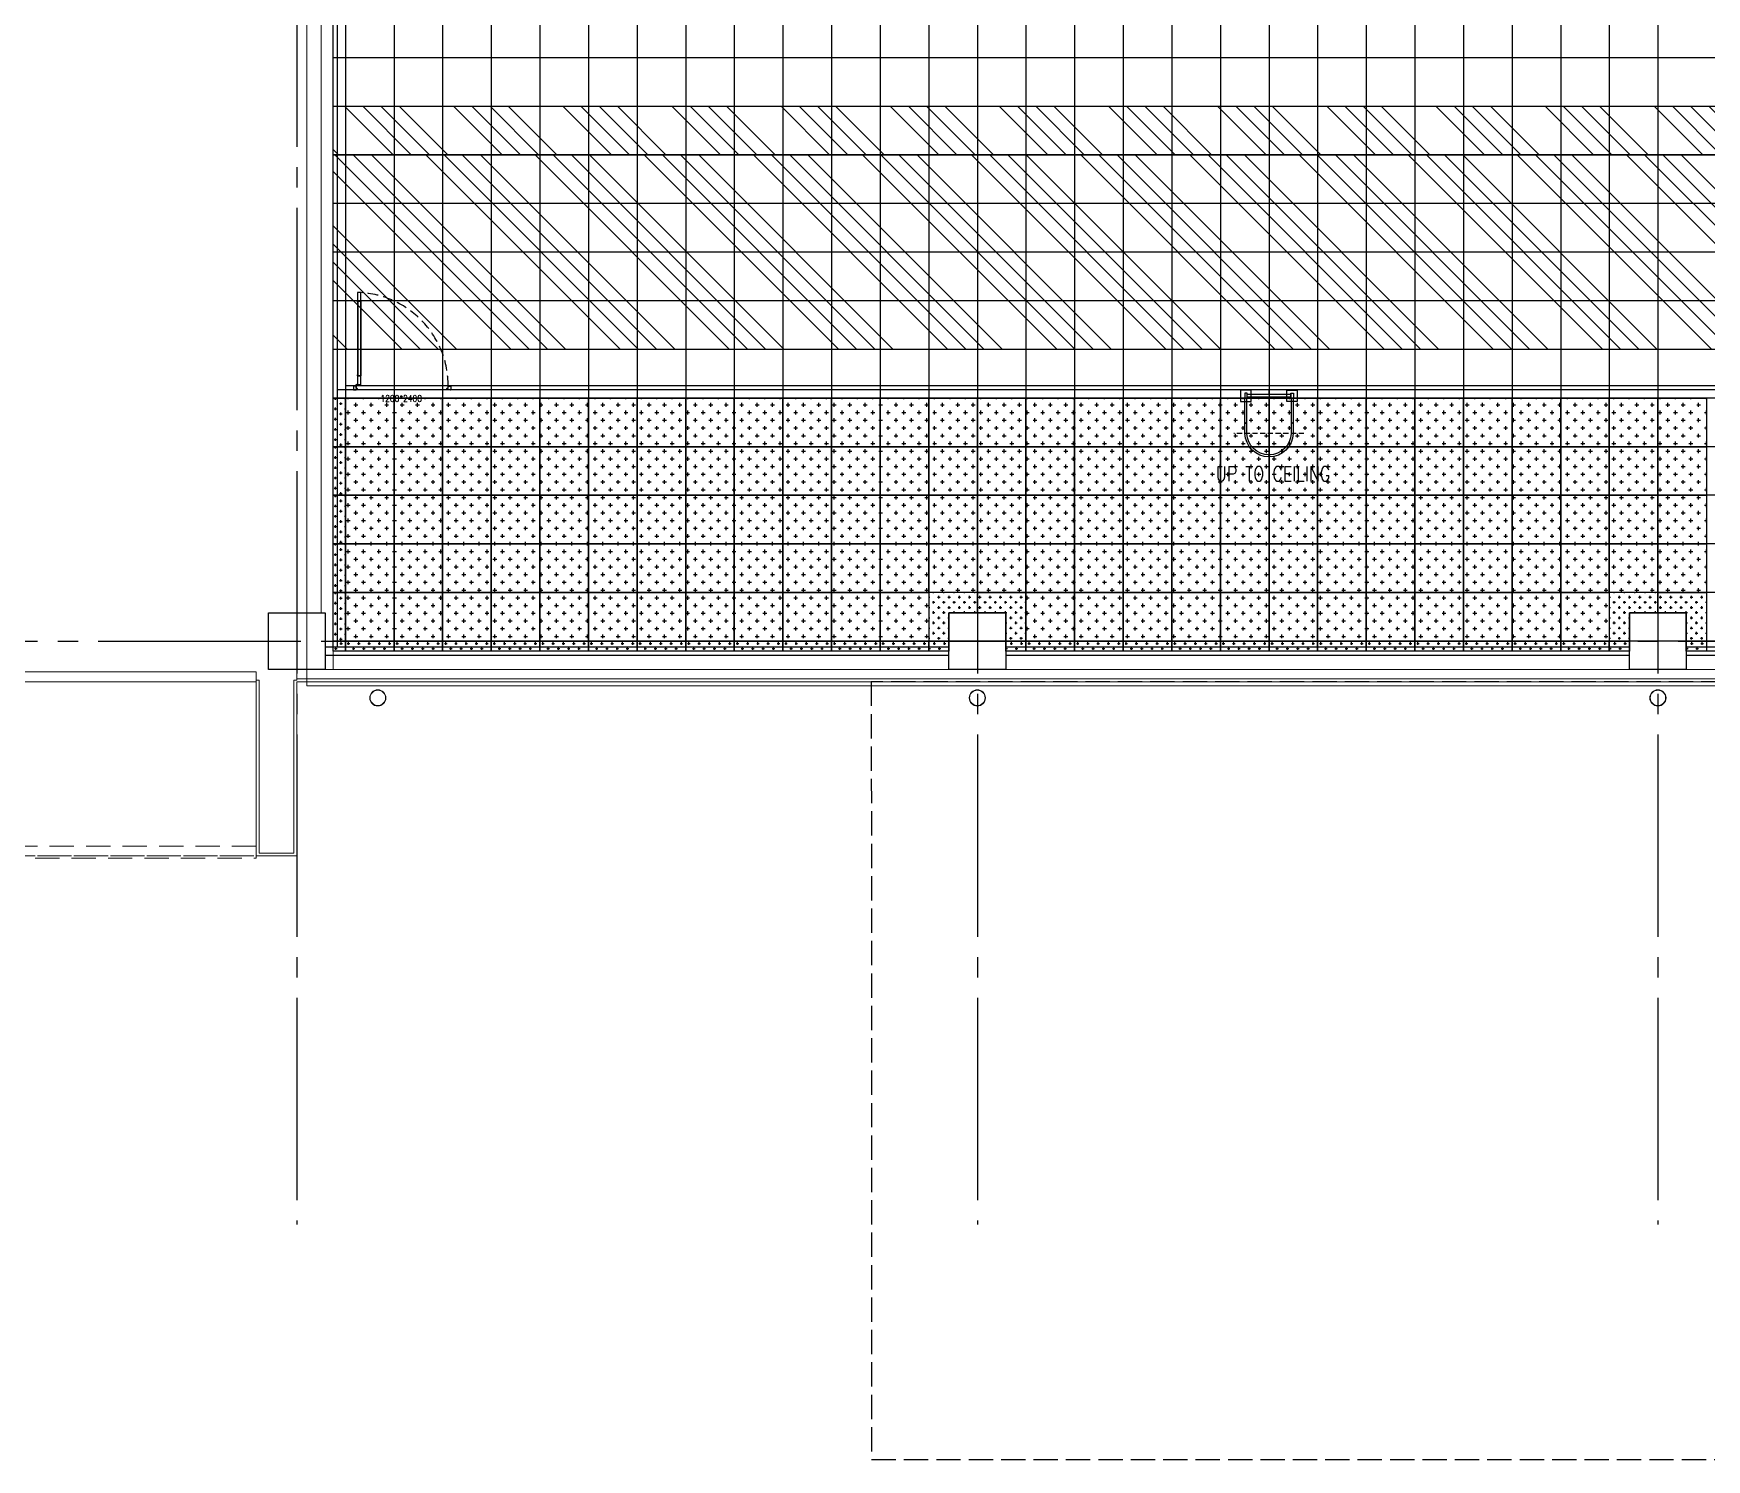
# Model space of a CAD drawing. Header units: millimetres. Extents: x -960 to 41501, y -1010 to 11880.
# Drawn here: x 1475 to 3540, y -1010 to 750 of the extents above; entities that cross this region are included whole.
import ezdxf
from ezdxf.enums import TextEntityAlignment as Align

# ---------------------------------------------------------------- set-up
doc = ezdxf.new("R2010")
doc.units = ezdxf.units.MM
doc.header["$LTSCALE"] = 100
for name, pattern in [('188K-SM-03-F10-ARCH-PA-Y2257103$0$18P6-SM-03-C40-ARCH-PA-Y2211058$0$DASHED', [19.05, 12.7, -6.35]), ('188K-SM-03-F10-ARCH-PA-Y2257103$0$AP5A-SM-03-F20-ARCH-PA-Y2230801+Y2230803$0$ALL-PA-TXT-Y2221201$0$DASHED', [19.05, 12.7, -6.35]), ('X-S-FAB-L10$0$COL-CEN-LIN', [3.25, 2.5, -0.25, 0.25, -0.25]), ('X-S-FAB-L10$0$HIDDEN', [0.4, 0.3, -0.1]), ('X-S-FAB-L10$0$JJP_虛線(退縮線、投影線、地下室範圍、非屬本工程、圖面分區)', [0.45, 0.3, -0.15])]:
    doc.linetypes.add(name, pattern=pattern)
for name, color, linetype in [('0-XREF', 7, 'Continuous'), ('188K-SM-03-F10-ARCH-PA-Y2257103$0$K-0-TXT-高度', 53, 'Continuous'), ('188K-SM-03-F10-ARCH-PA-Y2257103$0$K-Door', 53, 'Continuous'), ('188K-SM-03-F10-ARCH-PA-Y2257103$0$K-P-LAD-420', 53, 'Continuous'), ('188K-SM-03-F10-ARCH-PA-Y2257103$0$K-P1S-4.2-單抗', 53, 'Continuous'), ('188K-SM-03-F10-ARCH-PA-Y2257103$0$K-岩棉 2hr 7.5-單抗', 53, 'Continuous'), ('188K-SM-03-F10-ARCH-PA-Y2257103$0$K-岩棉 2hr 7.5-非抗', 53, 'Continuous'), ('188K-SM-03-F10-ARCH-RF-Y2257103$0$K-RF-0.55', 191, 'Continuous'), ('188K-SM-03-F10-ARCH-RF-Y2257103$0$K-RF-0.55-AREA', 6, 'Continuous'), ('188K-SM-03-F10-ARCH-RF-Y2257103$0$K-RF-動線-1500', 5, 'Continuous'), ('188K-SM-03-F10-ARCH-RF-Y2257103$0$K-RF-動線-1500-預降', 14, 'Continuous'), ('188K-SM-03-F10-ARCH-RF-Y2257103$0$K-格柵-不定尺', 80, 'Continuous'), ('188K-SM-03-F10-ARCH-RF-Y2257103$0$K-格柵-整', 30, 'Continuous'), ('X-S-FAB-L10$0$0-DIM-TXT', 8, 'Continuous'), ('X-S-FAB-L10$0$A-OBJE-MEP', 8, 'Continuous'), ('X-S-FAB-L10$0$A-WALL-EX', 8, 'Continuous'), ('X-S-FAB-L10$0$A-WALL-IN', 8, 'Continuous'), ('X-S-FAB-L10$0$BLOCK', 8, 'Continuous'), ('X-S-FAB-L10$0$CCL', 8, 'X-S-FAB-L10$0$COL-CEN-LIN'), ('X-S-FAB-L10$0$COL-S', 8, 'Continuous'), ('X-S-FAB-L10$0$HID', 8, 'X-S-FAB-L10$0$HIDDEN'), ('X-S-FAB-L10$0$S-FNDN', 8, 'Continuous')]:
    doc.layers.add(name, color=color, linetype=linetype)
doc.styles.add('188K-SM-03-F10-ARCH-PA-Y2257103$0$18P2-XFDP10$0$AA-TXT', font='simplex.shx', dxfattribs={"width": 0.8, "bigfont": 'chineset.shx'})
doc.styles.add('188K-SM-03-F10-ARCH-PA-Y2257103$0$AP5A-SM-03-F20-ARCH-PA-Y2230801+Y2230803$0$ALL-PA-TXT-Y2221201$0$Standard', font='txt.shx', dxfattribs={"bigfont": 'chineset.shx'})
doc.styles.add('X-S-FAB-L10$0$CHINA', font='simplex.shx', dxfattribs={"width": 0.75, "bigfont": 'chineset.shx'})
doc.styles.add('X-S-FAB-L10$0$Standard', font='', dxfattribs={"width": 0.8})
doc.styles.add('X-S-FAB-L10$0$TG_NOTE_TEXT', font='simplex.shx', dxfattribs={"width": 0.75, "bigfont": 'chineset.shx'})
doc.styles.get('X-S-FAB-L10$0$Standard').set_extended_font_data('Microsoft JhengHei')
pattern_1 = [(0, (0, -8950), (6.35, 6.35), [3.175, -9.525]), (90, (1.5875, -8951.5875), (-6.35, 6.35), [3.175, -9.525])]
pattern_2 = [(0, (840, -8950.002), (6.35, 6.35), [3.175, -9.525]), (90, (841.5874, -8951.5895), (-6.35, 6.35), [3.175, -9.525])]

# ---------------------------------------------------------------- blocks, each defined once
blk = doc.blocks.new('X-S-FAB-L10$0$FAB2-L05')
at = {"layer": 'X-S-FAB-L10$0$CCL'}
for p, q in [((-24360, 11005), (-24360, 0)), ((-23520, 11005), (-23520, 0)), ((-22680, 11005), (-22680, 0)), ((-26880, 720), (1210, 720))]:
    blk.add_line(p, q, dxfattribs=at)
at = {"layer": 'X-S-FAB-L10$0$COL-S'}
for points in [[(-24395, 755), (-24325, 755), (-24325, 685), (-24395, 685)], [(-23555, 755), (-23485, 755), (-23485, 685), (-23555, 685)], [(-22715, 755), (-22645, 755), (-22645, 685), (-22715, 685)]]:
    blk.add_lwpolyline(points, close=True, dxfattribs=at)
blk = doc.blocks.new('X-S-FAB-L10')
at = {"layer": 'X-S-FAB-L10$0$A-OBJE-MEP', "lineweight": 0, "flags": 128}
for points in [[(1909.5, -70, 1), (1890.5, -70, 1)], [(2649.5, -70, 1), (2630.5, -70, 1)], [(3489.5, -70, 1), (3470.5, -70, 1)]]:
    blk.add_lwpolyline(points, format="xyb", close=True, dxfattribs=at)
at = {"layer": 'X-S-FAB-L10$0$A-OBJE-MEP', "lineweight": 0}
for centre in [(1900, -70), (2640, -70), (3480, -70)]:
    blk.add_circle(centre, 10, dxfattribs=at)
at = {"layer": 'X-S-FAB-L10$0$A-WALL-EX', "lineweight": 0}
blk.add_line((6815, -46.5), (1800, -46.5), dxfattribs=at)
at = {"layer": 'X-S-FAB-L10$0$A-WALL-EX', "linetype": 'X-S-FAB-L10$0$JJP_虛線(退縮線、投影線、地下室範圍、非屬本工程、圖面分區)', "lineweight": 0}
blk.add_line((-38, -265), (1750, -265), dxfattribs=at)
at = {"layer": 'X-S-FAB-L10$0$A-WALL-EX', "lineweight": 0, "flags": 128}
for points in [[(1750, -38), (1450, -38)], [(1750, -50), (1750, -38)], [(6815, -35), (1800, -35)], [(1800, -46.5), (1800, -35)], [(1450, -50), (1750, -50)], [(1753.5, -48.2), (1750, -48.2)], [(1750, -48.2), (1750, -261.5)], [(1750, -50), (1750, -265)], [(1750, -50), (1750, -265)], [(1750, -50), (1750, -265)], [(1750, -50), (1750, -265)], [(1753.5, -261.5), (1753.5, -48.2)], [(1800, -48.2), (1796.5, -48.2)], [(1796.5, -48.2), (1796.5, -261.5)], [(1800, -48.2), (1800, -46.5)], [(1800, -265), (1800, -50)], [(1800, -50), (6815, -50)], [(1800, -50), (6815, -50)], [(1800, -50), (6815, -50)], [(1800, -50), (6815, -50)], [(1800, -50), (6815, -50)], [(1800, -50), (6815, -50)], [(1800, -50), (6815, -50)], [(1800, -50), (6815, -50)], [(1750, -265), (1753.5, -265)], [(1796.5, -261.5), (1753.5, -261.5)], [(1753.5, -265), (1796.5, -265)], [(1796.5, -265), (1800, -265)]]:
    blk.add_lwpolyline(points, dxfattribs=at)
at = {"layer": 'X-S-FAB-L10$0$A-WALL-EX', "linetype": 'X-S-FAB-L10$0$JJP_虛線(退縮線、投影線、地下室範圍、非屬本工程、圖面分區)', "lineweight": 0, "flags": 128}
for points in [[(-53, -268), (1750, -268)], [(-50, -265), (1750, -265)], [(1750, -253), (-38, -253)], [(1750, -253), (-38, -253)], [(1750, -253), (-38, -253)], [(-38, -265), (1750, -265)], [(1750, -268), (1750, -253)], [(1750, -265), (1750, -253)], [(1750, -265), (1750, -253)], [(1750, -265), (1750, -265)]]:
    blk.add_lwpolyline(points, dxfattribs=at)
at = {"layer": 'X-S-FAB-L10$0$A-WALL-IN', "lineweight": 0, "flags": 128}
for points in [[(1845, -35), (1845, 2100)], [(1830, 1455), (1830, 35)], [(1835, -35), (1845, -35)]]:
    blk.add_lwpolyline(points, dxfattribs=at)
at = {"layer": 'X-S-FAB-L10$0$COL-S'}
for p, q in [((1765, 35), (1835, 35)), ((1765, -35), (1765, 35)), ((1835, 35), (1835, -35)), ((2605, 35), (2675, 35)), ((2605, -35), (2605, 35)), ((2675, 35), (2675, -35)), ((3445, 35), (3515, 35)), ((3445, -35), (3445, 35)), ((3515, 35), (3515, -35)), ((1835, -35), (1765, -35)), ((2675, -35), (2605, -35)), ((3515, -35), (3445, -35))]:
    blk.add_line(p, q, dxfattribs=at)
at = {"layer": 'X-S-FAB-L10$0$HID'}
for p, q in [((6803.5, -50), (2509.1, -50)), ((2509.1, -50), (2509.4, -1010)), ((2509.4, -1010), (17209, -1010))]:
    blk.add_line(p, q, dxfattribs=at)
at = {"layer": 'X-S-FAB-L10$0$S-FNDN', "lineweight": 0, "flags": 128}
blk.add_lwpolyline([(4350, 7470), (1830, 7470), (1830, 1500), (1812.5, 1500), (1812.5, -55), (9330, -55), (9330, 7470)], close=True, dxfattribs=at)
at = {"layer": 'X-S-FAB-L10$0$BLOCK'}
blk.add_blockref('X-S-FAB-L10$0$FAB2-L05', (26160, -720), dxfattribs=at)
at = {"style": 'X-S-FAB-L10$0$TG_NOTE_TEXT', "width": 0.5, "flags": 1}
for p in [(7463.3, 9020), (18268.3, 8649), (11197.8, 4800.2), (16485.8, 4800.2), (25420.3, 2635), (13360, 320, 0), (7463.3, -33.3)]:
    blk.add_attdef('WH', text='', height=20, dxfattribs=at).set_placement(p, align=Align.BOTTOM_LEFT)
at = {"width": 0.5}
for style, p in [('X-S-FAB-L10$0$TG_NOTE_TEXT', (7585, 9020)), ('X-S-FAB-L10$0$TG_NOTE_TEXT', (18390, 8649)), ('X-S-FAB-L10$0$TG_NOTE_TEXT', (11117.5, 4813.5)), ('X-S-FAB-L10$0$TG_NOTE_TEXT', (16607.5, 4813.5)), ('X-S-FAB-L10$0$TG_NOTE_TEXT', (25350, 2635)), ('X-S-FAB-L10$0$Standard', (13129.4, 325, 0)), ('X-S-FAB-L10$0$TG_NOTE_TEXT', (7585, -20))]:
    blk.add_attdef('DESC', text='', height=10, dxfattribs=dict(at, style=style)).set_placement(p, align=Align.BOTTOM_LEFT)
for tag, style, p in [('TYPE', 'X-S-FAB-L10$0$TG_NOTE_TEXT', (7619.3, 9020)), ('NO', 'X-S-FAB-L10$0$TG_NOTE_TEXT', (7650.1, 9020)), ('TYPE', 'X-S-FAB-L10$0$TG_NOTE_TEXT', (18424.2, 8649)), ('NO', 'X-S-FAB-L10$0$TG_NOTE_TEXT', (18455, 8649)), ('NO', 'X-S-FAB-L10$0$TG_NOTE_TEXT', (11088.6, 4813.5)), ('TYPE', 'X-S-FAB-L10$0$TG_NOTE_TEXT', (11151.8, 4813.5)), ('TYPE', 'X-S-FAB-L10$0$TG_NOTE_TEXT', (16641.8, 4813.5)), ('NO', 'X-S-FAB-L10$0$TG_NOTE_TEXT', (16672.6, 4813.5)), ('NO', 'X-S-FAB-L10$0$TG_NOTE_TEXT', (25313, 2635)), ('TYPE', 'X-S-FAB-L10$0$TG_NOTE_TEXT', (25350, 2635)), ('NO', 'X-S-FAB-L10$0$Standard', (13100, 320, 0)), ('TYPE', 'X-S-FAB-L10$0$Standard', (13129.4, 320, 0)), ('TYPE', 'X-S-FAB-L10$0$TG_NOTE_TEXT', (7619.3, -20)), ('NO', 'X-S-FAB-L10$0$TG_NOTE_TEXT', (7650.1, -20))]:
    blk.add_attdef(tag, text='', height=10, dxfattribs=dict(at, style=style)).set_placement(p, align=Align.BOTTOM_RIGHT)
for rotation, style, p in [(180, 'X-S-FAB-L10$0$Standard', (317.6, 7480)), (180, 'X-S-FAB-L10$0$Standard', (1217.6, 7480)), (90, 'X-S-FAB-L10$0$TG_NOTE_TEXT', (24310, 3647.5)), (270, 'X-S-FAB-L10$0$TG_NOTE_TEXT', (17080, 1605))]:
    blk.add_attdef('DESC', text='', height=10, rotation=rotation, dxfattribs=dict(at, style=style)).set_placement(p, align=Align.BOTTOM_LEFT)
for tag, rotation, style, p in [('TYPE', 180, 'X-S-FAB-L10$0$Standard', (317.6, 7480)), ('NO', 180, 'X-S-FAB-L10$0$Standard', (347, 7480)), ('TYPE', 180, 'X-S-FAB-L10$0$Standard', (1217.6, 7480)), ('NO', 180, 'X-S-FAB-L10$0$Standard', (1247, 7480)), ('TYPE', 90, 'X-S-FAB-L10$0$TG_NOTE_TEXT', (24310, 3647.5)), ('NO', 90, 'X-S-FAB-L10$0$TG_NOTE_TEXT', (24310, 3610.5)), ('TYPE', 270, 'X-S-FAB-L10$0$TG_NOTE_TEXT', (17080, 1605)), ('NO', 270, 'X-S-FAB-L10$0$TG_NOTE_TEXT', (17080, 1573))]:
    blk.add_attdef(tag, text='', height=10, rotation=rotation, dxfattribs=dict(at, style=style)).set_placement(p, align=Align.BOTTOM_RIGHT)
at = {"style": 'X-S-FAB-L10$0$TG_NOTE_TEXT', "width": 0.5, "flags": 1}
for rotation, p in [(180, (43, 7480)), (180, (943, 7480)), (90, (24310, 3717.8)), (270, (17080, 1711.7))]:
    blk.add_attdef('WH', text='', height=20, rotation=rotation, dxfattribs=at).set_placement(p, align=Align.BOTTOM_LEFT)
at = {"layer": 'X-S-FAB-L10$0$0-DIM-TXT', "style": 'X-S-FAB-L10$0$CHINA', "width": 0.75}
for p in [(667.4, 7855.1, -2689.4), (22627.4, 6728.8), (25644.7, 6728.8), (24778.8, 5569.1), (1118.3, 4980), (417.8, 4594.6), (23874.8, 4355), (22927.4, 4330.1), (23749.9, 3901.4), (417.8, 3765.2), (1118.3, 3730), (417.8, 3115.8), (536.9, 2227.8), (16909, 1782.7), (888.4, 880.5), (16977.4, 750), (18878.8, 750), (25641.2, 553.2), (21364, 526.9)]:
    blk.add_attdef('HIG', text='', height=80, dxfattribs=at).set_placement(p, align=Align.MIDDLE_LEFT)
blk = doc.blocks.new('188K-SM-03-F10-ARCH-RF-Y2257103$0$格柵-60x60')
h = blk.add_hatch()
h.set_pattern_fill('CROSS', color=256, scale=1.5)
h.set_pattern_definition([(0, (-67309.572, -18158.226), (9.525, 9.525), [4.7625, -14.2875]), (90, (-67307.191, -18160.607), (-9.525, 9.525), [4.7625, -14.2875])])
h.paths.add_polyline_path([(0, 60), (60, 60), (60, 0), (0, 0)])
blk.add_lwpolyline([(0, 60), (60, 60), (60, 0), (0, 0)], close=True)
blk = doc.blocks.new('188K-SM-03-F10-ARCH-RF-Y2257103')
at = {"layer": '188K-SM-03-F10-ARCH-RF-Y2257103$0$K-RF-動線-1500'}
h = blk.add_hatch(dxfattribs=at)
h.set_pattern_fill('ANSI34', color=256, scale=5, angle=90)
h.paths.add_polyline_path([(1845, 600.1), (16750, 600), (16750, 360), (1845, 360)])
at = {"layer": '188K-SM-03-F10-ARCH-RF-Y2257103$0$K-RF-動線-1500-預降'}
h = blk.add_hatch(dxfattribs=at)
h.set_pattern_fill('ANSI34', color=256, scale=5, angle=90)
h.set_pattern_definition([(135, (-310, 0.09), (-67.3519, -67.3519), []), (135, (-310, 22.54), (-67.3519, -67.3519), []), (135, (-310, 44.99), (-67.3519, -67.3519), []), (135, (-310, 67.44), (-67.3519, -67.3519), [])])
h.paths.add_polyline_path([(1845, 660.1), (16440, 659.9), (16440, 599.9), (1845, 600.1)])
at = {"layer": '188K-SM-03-F10-ARCH-RF-Y2257103$0$K-格柵-不定尺'}
h = blk.add_hatch(dxfattribs=at)
h.set_pattern_fill('CROSS', color=256)
h.set_pattern_definition([(0, (-300, -8400), (6.35, 6.35), [3.175, -9.525]), (90, (-298.4125, -8401.5875), (-6.35, 6.35), [3.175, -9.525])])
h.paths.add_polyline_path([(1845, 300), (1860, 300), (1860, 240), (1845, 240)])
h = blk.add_hatch(dxfattribs=at)
h.set_pattern_fill('CROSS', color=256)
h.set_pattern_definition([(0, (-300, -8460), (6.35, 6.35), [3.175, -9.525]), (90, (-298.4125, -8461.5875), (-6.35, 6.35), [3.175, -9.525])])
h.paths.add_polyline_path([(1845, 240), (1860, 240), (1860, 180), (1845, 180)])
h = blk.add_hatch(dxfattribs=at)
h.set_pattern_fill('CROSS', color=256)
h.set_pattern_definition([(0, (-300, -8520), (6.35, 6.35), [3.175, -9.525]), (90, (-298.4125, -8521.5875), (-6.35, 6.35), [3.175, -9.525])])
h.paths.add_polyline_path([(1845, 180), (1860, 180), (1860, 120), (1845, 120)])
h = blk.add_hatch(dxfattribs=at)
h.set_pattern_fill('CROSS', color=256)
h.set_pattern_definition([(0, (-300, -8580), (6.35, 6.35), [3.175, -9.525]), (90, (-298.4125, -8581.5875), (-6.35, 6.35), [3.175, -9.525])])
h.paths.add_polyline_path([(1845, 120), (1860, 120), (1860, 60), (1845, 60)])
h = blk.add_hatch(dxfattribs=at)
h.set_pattern_fill('CROSS', color=256)
h.set_pattern_definition([(0, (-300, -8640), (6.35, 6.35), [3.175, -9.525]), (90, (-298.4125, -8641.5875), (-6.35, 6.35), [3.175, -9.525])])
h.paths.add_polyline_path([(1845, 60), (1860, 60), (1860, 0), (1845, 0)])
h = blk.add_hatch(dxfattribs=at)
h.set_pattern_fill('CROSS', color=256)
h.set_pattern_definition(pattern_1)
edge = h.paths.add_edge_path()
edge.add_line((2580, 0), (2605, 0))
edge.add_line((2605, 0), (2605, 35))
edge.add_line((2605, 35), (2640, 35))
edge.add_line((2640, 35), (2640, 60))
edge.add_line((2640, 60), (2580, 60))
edge.add_line((2580, 60), (2580, 0))
h = blk.add_hatch(dxfattribs=at)
h.set_pattern_fill('CROSS', color=256)
h.set_pattern_definition(pattern_1)
edge = h.paths.add_edge_path()
edge.add_line((2700, 0), (2675, 0))
edge.add_line((2675, 0), (2675, 35))
edge.add_line((2675, 35), (2640, 35))
edge.add_line((2640, 35), (2640, 60))
edge.add_line((2640, 60), (2700, 60))
edge.add_line((2700, 60), (2700, 0))
h = blk.add_hatch(dxfattribs=at)
h.set_pattern_fill('CROSS', color=256)
h.set_pattern_definition(pattern_2)
edge = h.paths.add_edge_path()
edge.add_line((3420, 0), (3445, 0))
edge.add_line((3445, 0), (3445, 35))
edge.add_line((3445, 35), (3480, 35))
edge.add_line((3480, 35), (3480, 60))
edge.add_line((3480, 60), (3420, 60))
edge.add_line((3420, 60), (3420, 0))
h = blk.add_hatch(dxfattribs=at)
h.set_pattern_fill('CROSS', color=256)
h.set_pattern_definition(pattern_2)
edge = h.paths.add_edge_path()
edge.add_line((3540, 0), (3515, 0))
edge.add_line((3515, 0), (3515, 35))
edge.add_line((3515, 35), (3480, 35))
edge.add_line((3480, 35), (3480, 60))
edge.add_line((3480, 60), (3540, 60))
edge.add_line((3540, 60), (3540, 0))
h = blk.add_hatch(dxfattribs=at)
h.set_pattern_fill('CROSS', color=256)
h.set_pattern_definition([(0, (-325, -8950), (6.35, 6.35), [3.175, -9.525]), (90, (-323.4124, -8951.5875), (-6.35, 6.35), [3.175, -9.525])])
h.paths.add_polyline_path([(1845, 0), (1860, 0), (1860, -12.5), (1845, -12.5)])
h = blk.add_hatch(dxfattribs=at)
h.set_pattern_fill('CROSS', color=256)
h.set_pattern_definition([(0, (-265, -8950), (6.35, 6.35), [3.175, -9.525]), (90, (-263.4124, -8951.5875), (-6.35, 6.35), [3.175, -9.525])])
h.paths.add_polyline_path([(1860, 0), (1920, 0), (1920, -12.5), (1860, -12.5)])
h = blk.add_hatch(dxfattribs=at)
h.set_pattern_fill('CROSS', color=256)
h.set_pattern_definition([(0, (-205, -8950), (6.35, 6.35), [3.175, -9.525]), (90, (-203.4124, -8951.5875), (-6.35, 6.35), [3.175, -9.525])])
h.paths.add_polyline_path([(1920, 0), (1980, 0), (1980, -12.5), (1920, -12.5)])
h = blk.add_hatch(dxfattribs=at)
h.set_pattern_fill('CROSS', color=256)
h.set_pattern_definition([(0, (-145, -8950), (6.35, 6.35), [3.175, -9.525]), (90, (-143.4124, -8951.5875), (-6.35, 6.35), [3.175, -9.525])])
h.paths.add_polyline_path([(1980, 0), (2040, 0), (2040, -12.5), (1980, -12.5)])
h = blk.add_hatch(dxfattribs=at)
h.set_pattern_fill('CROSS', color=256)
h.set_pattern_definition([(0, (-85, -8950), (6.35, 6.35), [3.175, -9.525]), (90, (-83.4124, -8951.5875), (-6.35, 6.35), [3.175, -9.525])])
h.paths.add_polyline_path([(2040, 0), (2100, 0), (2100, -12.5), (2040, -12.5)])
h = blk.add_hatch(dxfattribs=at)
h.set_pattern_fill('CROSS', color=256)
h.set_pattern_definition([(0, (-25, -8950), (6.35, 6.35), [3.175, -9.525]), (90, (-23.4124, -8951.5875), (-6.35, 6.35), [3.175, -9.525])])
h.paths.add_polyline_path([(2100, 0), (2160, 0), (2160, -12.5), (2100, -12.5)])
h = blk.add_hatch(dxfattribs=at)
h.set_pattern_fill('CROSS', color=256)
h.set_pattern_definition([(0, (35, -8950), (6.35, 6.35), [3.175, -9.525]), (90, (36.5876, -8951.5875), (-6.35, 6.35), [3.175, -9.525])])
h.paths.add_polyline_path([(2160, 0), (2220, 0), (2220, -12.5), (2160, -12.5)])
h = blk.add_hatch(dxfattribs=at)
h.set_pattern_fill('CROSS', color=256)
h.set_pattern_definition([(0, (95, -8950), (6.35, 6.35), [3.175, -9.525]), (90, (96.5876, -8951.5875), (-6.35, 6.35), [3.175, -9.525])])
h.paths.add_polyline_path([(2220, 0), (2280, 0), (2280, -12.5), (2220, -12.5)])
h = blk.add_hatch(dxfattribs=at)
h.set_pattern_fill('CROSS', color=256)
h.set_pattern_definition([(0, (155, -8950), (6.35, 6.35), [3.175, -9.525]), (90, (156.5876, -8951.5875), (-6.35, 6.35), [3.175, -9.525])])
h.paths.add_polyline_path([(2280, 0), (2340, 0), (2340, -12.5), (2280, -12.5)])
h = blk.add_hatch(dxfattribs=at)
h.set_pattern_fill('CROSS', color=256)
h.set_pattern_definition([(0, (215, -8950), (6.35, 6.35), [3.175, -9.525]), (90, (216.5876, -8951.5875), (-6.35, 6.35), [3.175, -9.525])])
h.paths.add_polyline_path([(2340, 0), (2400, 0), (2400, -12.5), (2340, -12.5)])
h = blk.add_hatch(dxfattribs=at)
h.set_pattern_fill('CROSS', color=256)
h.set_pattern_definition([(0, (275, -8950), (6.35, 6.35), [3.175, -9.525]), (90, (276.5876, -8951.5875), (-6.35, 6.35), [3.175, -9.525])])
h.paths.add_polyline_path([(2400, 0), (2460, 0), (2460, -12.5), (2400, -12.5)])
h = blk.add_hatch(dxfattribs=at)
h.set_pattern_fill('CROSS', color=256)
h.set_pattern_definition([(0, (335, -8950), (6.35, 6.35), [3.175, -9.525]), (90, (336.5876, -8951.5875), (-6.35, 6.35), [3.175, -9.525])])
h.paths.add_polyline_path([(2460, 0), (2520, 0), (2520, -12.5), (2460, -12.5)])
h = blk.add_hatch(dxfattribs=at)
h.set_pattern_fill('CROSS', color=256)
h.set_pattern_definition([(0, (395, -8950), (6.35, 6.35), [3.175, -9.525]), (90, (396.5876, -8951.5875), (-6.35, 6.35), [3.175, -9.525])])
h.paths.add_polyline_path([(2520, 0), (2580, 0), (2580, -12.5), (2520, -12.5)])
h = blk.add_hatch(dxfattribs=at)
h.set_pattern_fill('CROSS', color=256)
h.set_pattern_definition([(0, (420, -8950), (6.35, 6.35), [3.175, -9.525]), (90, (421.5876, -8951.5875), (-6.35, 6.35), [3.175, -9.525])])
h.paths.add_polyline_path([(2580, 0), (2605, 0), (2605, -12.5), (2580, -12.5)])
h = blk.add_hatch(dxfattribs=at)
h.set_pattern_fill('CROSS', color=256)
h.set_pattern_definition([(0, (515, -8950), (6.35, 6.35), [3.175, -9.525]), (90, (516.5876, -8951.5875), (-6.35, 6.35), [3.175, -9.525])])
h.paths.add_polyline_path([(2675, 0), (2700, 0), (2700, -12.5), (2675, -12.5)])
h = blk.add_hatch(dxfattribs=at)
h.set_pattern_fill('CROSS', color=256)
h.set_pattern_definition([(0, (575, -8950.002), (6.35, 6.35), [3.175, -9.525]), (90, (576.5875, -8951.5895), (-6.35, 6.35), [3.175, -9.525])])
h.paths.add_polyline_path([(2700, 0), (2760, 0), (2760, -12.5), (2700, -12.5)])
h = blk.add_hatch(dxfattribs=at)
h.set_pattern_fill('CROSS', color=256)
h.set_pattern_definition([(0, (635, -8950.002), (6.35, 6.35), [3.175, -9.525]), (90, (636.5875, -8951.5895), (-6.35, 6.35), [3.175, -9.525])])
h.paths.add_polyline_path([(2760, 0), (2820, 0), (2820, -12.5), (2760, -12.5)])
h = blk.add_hatch(dxfattribs=at)
h.set_pattern_fill('CROSS', color=256)
h.set_pattern_definition([(0, (695, -8950.002), (6.35, 6.35), [3.175, -9.525]), (90, (696.5875, -8951.5895), (-6.35, 6.35), [3.175, -9.525])])
h.paths.add_polyline_path([(2820, 0), (2880, 0), (2880, -12.5), (2820, -12.5)])
h = blk.add_hatch(dxfattribs=at)
h.set_pattern_fill('CROSS', color=256)
h.set_pattern_definition([(0, (755, -8950.002), (6.35, 6.35), [3.175, -9.525]), (90, (756.5875, -8951.5895), (-6.35, 6.35), [3.175, -9.525])])
h.paths.add_polyline_path([(2880, 0), (2940, 0), (2940, -12.5), (2880, -12.5)])
h = blk.add_hatch(dxfattribs=at)
h.set_pattern_fill('CROSS', color=256)
h.set_pattern_definition([(0, (815, -8950.002), (6.35, 6.35), [3.175, -9.525]), (90, (816.5875, -8951.5895), (-6.35, 6.35), [3.175, -9.525])])
h.paths.add_polyline_path([(2940, 0), (3000, 0), (3000, -12.5), (2940, -12.5)])
h = blk.add_hatch(dxfattribs=at)
h.set_pattern_fill('CROSS', color=256)
h.set_pattern_definition([(0, (875, -8950.002), (6.35, 6.35), [3.175, -9.525]), (90, (876.5875, -8951.5895), (-6.35, 6.35), [3.175, -9.525])])
h.paths.add_polyline_path([(3000, 0), (3060, 0), (3060, -12.5), (3000, -12.5)])
h = blk.add_hatch(dxfattribs=at)
h.set_pattern_fill('CROSS', color=256)
h.set_pattern_definition([(0, (935, -8950.002), (6.35, 6.35), [3.175, -9.525]), (90, (936.5875, -8951.5895), (-6.35, 6.35), [3.175, -9.525])])
h.paths.add_polyline_path([(3060, 0), (3120, 0), (3120, -12.5), (3060, -12.5)])
h = blk.add_hatch(dxfattribs=at)
h.set_pattern_fill('CROSS', color=256)
h.set_pattern_definition([(0, (995, -8950.002), (6.35, 6.35), [3.175, -9.525]), (90, (996.5875, -8951.5895), (-6.35, 6.35), [3.175, -9.525])])
h.paths.add_polyline_path([(3120, 0), (3180, 0), (3180, -12.5), (3120, -12.5)])
h = blk.add_hatch(dxfattribs=at)
h.set_pattern_fill('CROSS', color=256)
h.set_pattern_definition([(0, (1055, -8950.002), (6.35, 6.35), [3.175, -9.525]), (90, (1056.5875, -8951.5895), (-6.35, 6.35), [3.175, -9.525])])
h.paths.add_polyline_path([(3180, 0), (3240, 0), (3240, -12.5), (3180, -12.5)])
h = blk.add_hatch(dxfattribs=at)
h.set_pattern_fill('CROSS', color=256)
h.set_pattern_definition([(0, (1115, -8950.002), (6.35, 6.35), [3.175, -9.525]), (90, (1116.5875, -8951.5895), (-6.35, 6.35), [3.175, -9.525])])
h.paths.add_polyline_path([(3240, 0), (3300, 0), (3300, -12.5), (3240, -12.5)])
h = blk.add_hatch(dxfattribs=at)
h.set_pattern_fill('CROSS', color=256)
h.set_pattern_definition([(0, (1175, -8950.002), (6.35, 6.35), [3.175, -9.525]), (90, (1176.5875, -8951.5895), (-6.35, 6.35), [3.175, -9.525])])
h.paths.add_polyline_path([(3300, 0), (3360, 0), (3360, -12.5), (3300, -12.5)])
h = blk.add_hatch(dxfattribs=at)
h.set_pattern_fill('CROSS', color=256)
h.set_pattern_definition([(0, (1235, -8950.002), (6.35, 6.35), [3.175, -9.525]), (90, (1236.5875, -8951.5895), (-6.35, 6.35), [3.175, -9.525])])
h.paths.add_polyline_path([(3360, 0), (3420, 0), (3420, -12.5), (3360, -12.5)])
h = blk.add_hatch(dxfattribs=at)
h.set_pattern_fill('CROSS', color=256)
h.set_pattern_definition([(0, (1260, -8950.002), (6.35, 6.35), [3.175, -9.525]), (90, (1261.5875, -8951.5895), (-6.35, 6.35), [3.175, -9.525])])
h.paths.add_polyline_path([(3420, 0), (3445, 0), (3445, -12.5), (3420, -12.5)])
h = blk.add_hatch(dxfattribs=at)
h.set_pattern_fill('CROSS', color=256)
h.set_pattern_definition([(0, (1355, -8950.002), (6.35, 6.35), [3.175, -9.525]), (90, (1356.5874, -8951.5895), (-6.35, 6.35), [3.175, -9.525])])
h.paths.add_polyline_path([(3515, 0), (3540, 0), (3540, -12.5), (3515, -12.5)])
at = {"layer": '188K-SM-03-F10-ARCH-RF-Y2257103$0$K-RF-0.55'}
for p, q in [((1860, 9012.5), (1860, -12.5)), ((1920, 9012.5), (1920, -12.5)), ((1980, 9012.5), (1980, -12.5)), ((2040, 9012.5), (2040, -12.5)), ((2100, 9012.5), (2100, -12.5)), ((2160, 9012.5), (2160, -12.5)), ((2220, 9012.5), (2220, -12.5)), ((2280, 9012.5), (2280, -12.5)), ((2340, 9012.5), (2340, -12.5)), ((2400, 9012.5), (2400, -12.5)), ((2460, 9012.5), (2460, -12.5)), ((2520, 9012.5), (2520, -12.5)), ((2580, 9012.5), (2580, -12.5)), ((2700, 9012.5), (2700, -12.5)), ((2760, 9012.5), (2760, -12.5)), ((2820, 9012.5), (2820, -12.5)), ((2880, 9012.5), (2880, -12.5)), ((2940, 9012.5), (2940, -12.5)), ((3000, 9012.5), (3000, -12.5)), ((3060, 9012.5), (3060, -12.5)), ((3120, 9012.5), (3120, -12.5)), ((3180, 9012.5), (3180, -12.5)), ((3240, 9012.5), (3240, -12.5)), ((3300, 9012.5), (3300, -12.5)), ((3360, 9012.5), (3360, -12.5)), ((3420, 9012.5), (3420, -12.5)), ((2640, 8965), (2640, 35)), ((3480, 8965), (3480, 35)), ((16750, 720), (1845, 720)), ((16750, 660), (1845, 660)), ((16750, 600), (1845, 600)), ((16750, 540), (1845, 540)), ((16750, 480), (1845, 480)), ((16750, 420), (1845, 420)), ((16750, 360), (1845, 360)), ((12960, 300), (1845, 300)), ((12960, 240), (1845, 240)), ((12960, 180), (1845, 180)), ((12960, 120), (1845, 120)), ((12960, 60), (1845, 60)), ((16750, 0), (1845, 0))]:
    blk.add_line(p, q, dxfattribs=at)
at = {"layer": '188K-SM-03-F10-ARCH-RF-Y2257103$0$K-RF-0.55-AREA', "elevation": 0}
blk.add_lwpolyline([(4285, -12.5), (3515, -12.5), (3515, 35), (3445, 35), (3445, -12.5), (2675, -12.5), (2675, 35), (2605, 35), (2605, -12.5), (1845, -12.5), (1845, 8303)], dxfattribs=at)
at = {"layer": '188K-SM-03-F10-ARCH-RF-Y2257103$0$K-RF-動線-1500'}
blk.add_lwpolyline([(1845, 600.1), (16750, 600), (16750, 360), (1845, 360)], close=True, dxfattribs=at)
at = {"layer": '188K-SM-03-F10-ARCH-RF-Y2257103$0$K-RF-動線-1500-預降'}
blk.add_lwpolyline([(1845, 660.1), (16440, 659.9), (16440, 599.9), (1845, 600.1)], close=True, dxfattribs=at)
at = {"layer": '188K-SM-03-F10-ARCH-RF-Y2257103$0$K-格柵-不定尺'}
for points in [[(1845, 300), (1860, 300), (1860, 240), (1845, 240)], [(1845, 240), (1860, 240), (1860, 180), (1845, 180)], [(1845, 180), (1860, 180), (1860, 120), (1845, 120)], [(1845, 120), (1860, 120), (1860, 60), (1845, 60)], [(1845, 60), (1860, 60), (1860, 0), (1845, 0)], [(1845, 0), (1860, 0), (1860, -12.5), (1845, -12.5)], [(1860, 0), (1920, 0), (1920, -12.5), (1860, -12.5)], [(1920, 0), (1980, 0), (1980, -12.5), (1920, -12.5)], [(1980, 0), (2040, 0), (2040, -12.5), (1980, -12.5)], [(2040, 0), (2100, 0), (2100, -12.5), (2040, -12.5)], [(2100, 0), (2160, 0), (2160, -12.5), (2100, -12.5)], [(2160, 0), (2220, 0), (2220, -12.5), (2160, -12.5)], [(2220, 0), (2280, 0), (2280, -12.5), (2220, -12.5)], [(2280, 0), (2340, 0), (2340, -12.5), (2280, -12.5)], [(2340, 0), (2400, 0), (2400, -12.5), (2340, -12.5)], [(2400, 0), (2460, 0), (2460, -12.5), (2400, -12.5)], [(2460, 0), (2520, 0), (2520, -12.5), (2460, -12.5)], [(2520, 0), (2580, 0), (2580, -12.5), (2520, -12.5)], [(2580, 0), (2605, 0), (2605, -12.5), (2580, -12.5)], [(2675, 0), (2700, 0), (2700, -12.5), (2675, -12.5)], [(2700, 0), (2760, 0), (2760, -12.5), (2700, -12.5)], [(2760, 0), (2820, 0), (2820, -12.5), (2760, -12.5)], [(2820, 0), (2880, 0), (2880, -12.5), (2820, -12.5)], [(2880, 0), (2940, 0), (2940, -12.5), (2880, -12.5)], [(2940, 0), (3000, 0), (3000, -12.5), (2940, -12.5)], [(3000, 0), (3060, 0), (3060, -12.5), (3000, -12.5)], [(3060, 0), (3120, 0), (3120, -12.5), (3060, -12.5)], [(3120, 0), (3180, 0), (3180, -12.5), (3120, -12.5)], [(3180, 0), (3240, 0), (3240, -12.5), (3180, -12.5)], [(3240, 0), (3300, 0), (3300, -12.5), (3240, -12.5)], [(3300, 0), (3360, 0), (3360, -12.5), (3300, -12.5)], [(3360, 0), (3420, 0), (3420, -12.5), (3360, -12.5)], [(3420, 0), (3445, 0), (3445, -12.5), (3420, -12.5)], [(3515, 0), (3540, 0), (3540, -12.5), (3515, -12.5)]]:
    blk.add_lwpolyline(points, close=True, dxfattribs=at)
for points in [[(2580, 0), (2605, 0), (2605, 35), (2640, 35), (2640, 60), (2580, 60), (2580, 0)], [(2700, 0), (2675, 0), (2675, 35), (2640, 35), (2640, 60), (2700, 60), (2700, 0)], [(3420, 0), (3445, 0), (3445, 35), (3480, 35), (3480, 60), (3420, 60), (3420, 0)], [(3540, 0), (3515, 0), (3515, 35), (3480, 35), (3480, 60), (3540, 60), (3540, 0)]]:
    blk.add_lwpolyline(points, dxfattribs=at)
at = {"layer": '188K-SM-03-F10-ARCH-RF-Y2257103$0$K-格柵-整'}
for p in [(1860, 240), (1920, 240), (1980, 240), (2040, 240), (2100, 240), (2160, 240), (2220, 240), (2280, 240), (2340, 240), (2400, 240), (2460, 240), (2520, 240), (2580, 240), (2640, 240), (2700, 240), (2760, 240), (2820, 240), (2880, 240), (2940, 240), (3000, 240), (3060, 240), (3120, 240), (3180, 240), (3240, 240), (3300, 240), (3360, 240), (3420, 240), (3480, 240), (1860, 180), (1920, 180), (1980, 180), (2040, 180), (2100, 180), (2160, 180), (2220, 180), (2280, 180), (2340, 180), (2400, 180), (2460, 180), (2520, 180), (2580, 180), (2640, 180), (2700, 180), (2760, 180), (2820, 180), (2880, 180), (2940, 180), (3000, 180), (3060, 180), (3120, 180), (3180, 180), (3240, 180), (3300, 180), (3360, 180), (3420, 180), (3480, 180), (1860, 120), (1920, 120), (1980, 120), (2040, 120), (2100, 120), (2160, 120), (2220, 120), (2280, 120), (2340, 120), (2400, 120), (2460, 120), (2520, 120), (2580, 120), (2640, 120), (2700, 120), (2760, 120), (2820, 120), (2880, 120), (2940, 120), (3000, 120), (3060, 120), (3120, 120), (3180, 120), (3240, 120), (3300, 120), (3360, 120), (3420, 120), (3480, 120), (1860, 60), (1920, 60), (1980, 60), (2040, 60), (2100, 60), (2160, 60), (2220, 60), (2280, 60), (2340, 60), (2400, 60), (2460, 60), (2520, 60), (2580, 60), (2640, 60), (2700, 60), (2760, 60), (2820, 60), (2880, 60), (2940, 60), (3000, 60), (3060, 60), (3120, 60), (3180, 60), (3240, 60), (3300, 60), (3360, 60), (3420, 60), (3480, 60), (1860, 0), (1920, 0), (1980, 0), (2040, 0), (2100, 0), (2160, 0), (2220, 0), (2280, 0), (2340, 0), (2400, 0), (2460, 0), (2520, 0), (2700, 0), (2760, 0), (2820, 0), (2880, 0), (2940, 0), (3000, 0), (3060, 0), (3120, 0), (3180, 0), (3240, 0), (3300, 0), (3360, 0)]:
    blk.add_blockref('188K-SM-03-F10-ARCH-RF-Y2257103$0$格柵-60x60', p, dxfattribs=at)
blk = doc.blocks.new('188K-SM-03-F10-ARCH-PA-Y2257103$0$單開庫板門-1200x2400)圓型拉環鎖+輔助鎖)')
at = {"ltscale": 0.1}
for p, q in [((26008.6, -11403.6), (26004.5, -11403.6)), ((26004.5, -11403.6), (26004.5, -11414.1)), ((26004.5, -11414.1), (26004.5, -11415.3)), ((26004.5, -11414.1), (26008.6, -11414.1)), ((26004.5, -11415.4), (26004.6, -11415.5)), ((26008.6, -11414), (26004.6, -11414)), ((26004.6, -11414.3), (26004.6, -11414.2)), ((26004.6, -11415.3), (26004.6, -11414.5)), ((26004.7, -11414.1), (26006.5, -11414.1)), ((26005.1, -11414.4), (26004.7, -11414.4)), ((26004.7, -11414.5), (26005.1, -11414.5)), ((26004.7, -11414.5), (26004.7, -11506)), ((26004.7, -11506), (26004.7, -11414.5)), ((26004.7, -11414.5), (26004.7, -11414.5)), ((26004.7, -11415.4), (26004.7, -11415.3)), ((26005.2, -11414.4), (26005.2, -11414.4)), ((26006.5, -11414.1), (26006.6, -11414.1)), ((26006.6, -11414.1), (26006.6, -11414.1)), ((26006.6, -11414.1), (26008.4, -11414.1)), ((26008.4, -11414.4), (26008, -11414.4)), ((26008, -11414.4), (26008, -11414.4)), ((26008, -11414.5), (26008.4, -11414.5)), ((26008.4, -11506), (26008.4, -11414.5)), ((26008.4, -11414.5), (26008.4, -11414.5)), ((26008.4, -11414.5), (26008.4, -11506)), ((26008.4, -11415.3), (26008.4, -11415.4)), ((26008.5, -11414.2), (26008.5, -11414.3)), ((26008.5, -11414.5), (26008.5, -11415.3)), ((26008.5, -11415.5), (26008.6, -11415.4)), ((26008.6, -11414.1), (26008.6, -11403.6)), ((26008.6, -11415.3), (26008.6, -11414.1)), ((25999.5, -11519.7), (25999.5, -11523.2)), ((26002.5, -11519.1), (26000, -11519.1)), ((26002.4, -11523.7), (26004.1, -11522.6)), ((26002.9, -11518.5), (26002.6, -11518.5)), ((26002.6, -11518.5), (26002.6, -11521)), ((26002.6, -11521.9), (26002.6, -11519.3)), ((26002.6, -11521), (26002.9, -11521)), ((26003.4, -11521.9), (26002.6, -11521.9)), ((26002.9, -11521), (26002.9, -11518.5)), ((26003.3, -11522.2), (26003.3, -11522)), ((26003.3, -11522), (26003.4, -11522)), ((26004, -11522.2), (26003.3, -11522.2)), ((26008.3, -11517.5), (26003.6, -11517.5)), ((26003.6, -11517.5), (26003.6, -11517.7)), ((26003.6, -11517.7), (26008.3, -11517.7)), ((26004.1, -11521.9), (26003.9, -11521.9)), ((26003.9, -11522), (26004, -11522)), ((26004, -11522), (26004, -11522.2)), ((26004.2, -11522.4), (26004.2, -11521.9)), ((26008.6, -11506.4), (26004.5, -11506.4)), ((26004.5, -11506.4), (26004.5, -11518)), ((26004.5, -11518), (26008.6, -11518)), ((26004.7, -11506), (26004.7, -11506)), ((26008.3, -11517.7), (26008.3, -11517.5)), ((26008.4, -11506), (26008.4, -11506)), ((26008.6, -11518), (26008.6, -11506.4)), ((26114.8, -11521.9), (26115.1, -11521.9)), ((26114.8, -11522.4), (26114.8, -11521.9)), ((26114.9, -11522), (26114.9, -11522.2)), ((26115.1, -11522), (26114.9, -11522)), ((26114.9, -11522.2), (26115.7, -11522.2)), ((26116.6, -11523.7), (26114.9, -11522.6)), ((26115.5, -11521.9), (26116.3, -11521.9)), ((26115.7, -11522), (26115.5, -11522)), ((26115.7, -11522.2), (26115.7, -11522)), ((26116.3, -11521.9), (26116.3, -11519.3)), ((26116.5, -11519.1), (26119, -11519.1)), ((26119.5, -11519.7), (26119.5, -11523.2)), ((26000, -11523.7), (26002.4, -11523.7)), ((26119, -11523.7), (26116.6, -11523.7))]:
    blk.add_line(p, q, dxfattribs=at)
for points in [[(25999.5, -11518.9), (25999.5, -11523.9)], [(26119.5, -11518.9), (26119.5, -11523.9)]]:
    blk.add_lwpolyline(points)
blk.add_lwpolyline([(26006.6, -11506.4), (26006.5, -11506.3), (26004.7, -11506.3, -0.414214), (26004.6, -11506.3), (26004.6, -11506.1, -0.414214), (26004.7, -11506.1), (26005.1, -11506.1, 0.414214), (26005.2, -11506.1), (26005.2, -11506, 0.414214), (26005.1, -11506), (26004.7, -11506, -0.414214), (26004.6, -11506), (26004.6, -11505.2, -0.414214), (26004.7, -11505.2), (26004.7, -11505.2, 0.414214), (26004.7, -11505.2), (26004.7, -11505, 0.72636), (26004.6, -11505), (26004.5, -11505.1, 0.158507), (26004.5, -11505.2), (26004.5, -11506.4, 0.414214), (26004.6, -11506.5), (26008.6, -11506.5, 0.414214), (26008.6, -11506.4), (26008.6, -11505.2, 0.158507), (26008.6, -11505.1), (26008.5, -11505, 0.72636), (26008.4, -11505), (26008.4, -11505.2, 0.414214), (26008.5, -11505.2, -0.414214), (26008.5, -11505.2), (26008.5, -11506, -0.414214), (26008.4, -11506), (26008, -11506, 0.414214), (26008, -11506), (26008, -11506.1, 0.414214), (26008, -11506.1), (26008.4, -11506.1, -0.414214), (26008.5, -11506.1), (26008.5, -11506.3, -0.414214), (26008.4, -11506.3), (26006.6, -11506.3)], format="xyb", close=True, dxfattribs=at)
for centre, radius, start, end in [((26004.6, -11414.1), 0.0313, 90, 180), ((26004.6, -11415.3), 0.0313, 180, 216.0274), ((26004.7, -11414.2), 0.0313, 90, 180), ((26004.7, -11414.3), 0.0313, 180, 270), ((26004.7, -11414.5), 0.0313, 90, 180), ((26004.7, -11415.3), 0.0209, 180, 270), ((26004.7, -11415.4), 0.0313, 216.0274, 360), ((26004.7, -11415.3), 0.0209, 360, 90), ((26005.1, -11414.4), 0.0313, 270, 0), ((26005.1, -11414.4), 0.0313, 0, 90), ((26008, -11414.4), 0.0313, 90, 180), ((26008, -11414.4), 0.0313, 180, 270), ((26008.4, -11414.2), 0.0313, 360, 90), ((26008.4, -11414.3), 0.0313, 270, 0), ((26008.4, -11414.5), 0.0313, 0, 90), ((26008.5, -11415.3), 0.0209, 90, 180), ((26008.5, -11415.4), 0.0313, 180, 323.9726), ((26008.5, -11415.3), 0.0209, 270, 360), ((26008.6, -11414.1), 0.0313, 360, 90), ((26008.6, -11415.3), 0.0313, 323.9726, 360)]:
    blk.add_arc(centre, radius, start, end, dxfattribs=at)
at = {"linetype": '188K-SM-03-F10-ARCH-PA-Y2257103$0$AP5A-SM-03-F20-ARCH-PA-Y2230801+Y2230803$0$ALL-PA-TXT-Y2221201$0$DASHED', "ltscale": 0.01}
blk.add_arc((26001.1, -11518.7), 115.3, 359.8531, 85.8135, dxfattribs=at)
at = {"ltscale": 0.1}
for centre, major_axis, start_param, end_param in [((26000, -11519.7), (0.369, -0.369), 2.356194, 3.926991), ((26002.5, -11519.3), (0.111, -0.111), 7.068583, 8.63938), ((26003.4, -11521.9), (-0.0369, -0.0369), 0.785398, 3.926991), ((26003.9, -11521.9), (-0.0369, -0.0369), 3.926991, 7.068583), ((26004.1, -11521.9), (0.0369, -0.0369), 7.068583, 8.63938), ((26003.9, -11522.4), (0.221, -0.221), 6.162283, 7.068583), ((26114.8, -11521.9), (-0.0369, -0.0369), -2.356194, -0.785398), ((26115.1, -11522.4), (-0.221, -0.221), -0.785398, 0.120903), ((26115.1, -11521.9), (0.0369, -0.0369), -0.785398, 2.356194), ((26115.5, -11521.9), (0.0369, -0.0369), 2.356194, 5.497787), ((26116.5, -11519.3), (-0.111, -0.111), -2.356194, -0.785398), ((26119, -11519.7), (-0.369, -0.369), 2.356194, 3.926991), ((26000, -11523.2), (-0.369, -0.369), 5.497787, 7.068583), ((26119, -11523.2), (0.369, -0.369), -0.785398, 0.785398)]:
    blk.add_ellipse(centre, major_axis=major_axis, ratio=1, start_param=start_param, end_param=end_param, dxfattribs=at)
at = {"ltscale": 0.1, "extrusion": (0, 0, -1)}
blk.add_ellipse((26003.1, -11517.9), major_axis=(-0.516, 0.516), ratio=1, start_param=5.497787, end_param=11.780972, dxfattribs=at)
at = {"color": 8, "ltscale": 0.1, "style": '188K-SM-03-F10-ARCH-PA-Y2257103$0$AP5A-SM-03-F20-ARCH-PA-Y2230801+Y2230803$0$ALL-PA-TXT-Y2221201$0$Standard', "width": 0.85}
blk.add_text('1200*2400', height=8, dxfattribs=at).set_placement((26058.4, -11534.4), align=Align.MIDDLE_CENTER)
blk = doc.blocks.new('188K-SM-03-F10-ARCH-PA-Y2257103$0$LAD-1')
at = {"linetype": '188K-SM-03-F10-ARCH-PA-Y2257103$0$18P6-SM-03-C40-ARCH-PA-Y2211058$0$DASHED', "ltscale": 0.005}
for points in [[(-77.4, -42.9), (-77.4, 43.5)], [(-106.5, 0), (-23.9, 0)]]:
    blk.add_lwpolyline(points, dxfattribs=at)
for points in [[(-33.8, -29.7), (-77.4, -29.7, -0.976777), (-77.4, 29.8), (-33.8, 29.8)], [(-33.8, -27.2), (-77.4, -27.2, -0.974646), (-77.4, 27.3), (-33.8, 27.3)]]:
    blk.add_lwpolyline(points, format="xyb")
for points in [[(-23.8, 22.2), (-23.8, 35.2), (-37.8, 35.2), (-37.8, 22.2)], [(-27.8, 27), (-27.8, 30), (-33.8, 30), (-33.8, 27)], [(-28.9, 27), (-28.9, -27), (-32.7, -27), (-32.7, 27)], [(-23.9, -21.8), (-23.9, -34.8), (-37.9, -34.8), (-37.9, -21.8)], [(-27.8, -27), (-27.8, -30), (-33.8, -30), (-33.8, -27)]]:
    blk.add_lwpolyline(points, close=True)
for centre in [(-93.7, 23.2), (-64.6, 28.5), (-105.2, 0), (-93.7, -22.5), (-64.6, -28.5)]:
    blk.add_circle(centre, 0.5)
blk = doc.blocks.new('188K-SM-03-F10-ARCH-PA-Y2257103')
at = {"layer": '188K-SM-03-F10-ARCH-PA-Y2257103$0$K-P1S-4.2-單抗'}
for p, q in [((7405, 315, 0), (1860, 315, 0)), ((7405, 310, 0), (1860, 310, 0))]:
    blk.add_line(p, q, dxfattribs=at)
at = {"layer": '188K-SM-03-F10-ARCH-PA-Y2257103$0$K-岩棉 2hr 7.5-單抗'}
for p, q in [((1850, 8308, 0), (1850, 310)), ((1860, 8318, 0), (1860, 310, 0))]:
    blk.add_line(p, q, dxfattribs=at)
at = {"layer": '188K-SM-03-F10-ARCH-PA-Y2257103$0$K-岩棉 2hr 7.5-非抗'}
for p, q in [((1850, 310), (1850, -7.5, 0)), ((1860, 310, 0), (1850, 310)), ((1860, 310, 0), (1860, -7.5, 0)), ((2605, -7.5, 0), (1835, -7.5, 0)), ((2605, -17.5, 0), (1835, -17.5, 0)), ((3445, -7.5, 0), (2675, -7.5, 0)), ((3445, -17.5, 0), (2675, -17.5, 0)), ((4285, -7.5, 0), (3515, -7.5, 0)), ((4285, -17.5, 0), (3515, -17.5, 0))]:
    blk.add_line(p, q, dxfattribs=at)
at = {"layer": '188K-SM-03-F10-ARCH-PA-Y2257103$0$K-Door'}
blk.add_blockref('188K-SM-03-F10-ARCH-PA-Y2257103$0$單開庫板門-1200x2400)圓型拉環鎖+輔助鎖)', (-24129.5, 11833.9, 0), dxfattribs=at)
at = {"layer": '188K-SM-03-F10-ARCH-PA-Y2257103$0$K-P-LAD-420', "rotation": 90.07229666140849}
blk.add_blockref('188K-SM-03-F10-ARCH-PA-Y2257103$0$LAD-1', (3000, 333.8, 0), dxfattribs=at)
at = {"layer": '188K-SM-03-F10-ARCH-PA-Y2257103$0$K-0-TXT-高度', "style": '188K-SM-03-F10-ARCH-PA-Y2257103$0$18P2-XFDP10$0$AA-TXT', "width": 0.8}
blk.add_text('UP TO CEILING', height=18, rotation=360, dxfattribs=at).set_placement((3005, 206.5, 0), align=Align.MIDDLE)

msp = doc.modelspace()

# ---------------------------------------------------------------- block references
for name in ['X-S-FAB-L10', '188K-SM-03-F10-ARCH-RF-Y2257103']:
    msp.add_blockref(name, (0, 0))
at = {"layer": '0-XREF'}
msp.add_blockref('188K-SM-03-F10-ARCH-PA-Y2257103', (0, 0), dxfattribs=at)

doc.saveas('drawing.dxf')
